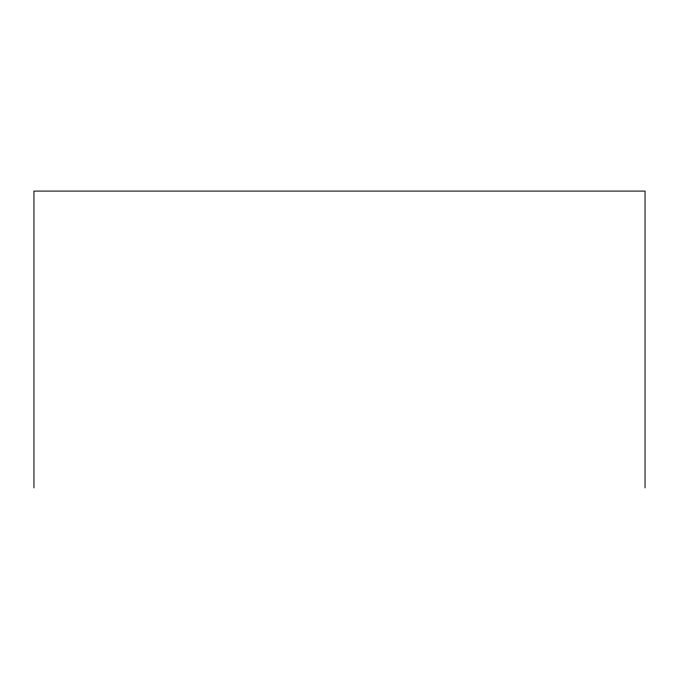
<?xml version="1.0" encoding="UTF-8"?>
<svg xmlns="http://www.w3.org/2000/svg" width="679" height="679" viewBox="0 0 679 679"><rect width="100%" height="100%" fill="white"/><g stroke="black" fill="none" stroke-linecap="round" stroke-linejoin="round"><path stroke-width="1.02" d="M645.05 487.904L645.05 191.096L33.95 191.096L33.95 487.904"/></g></svg>
